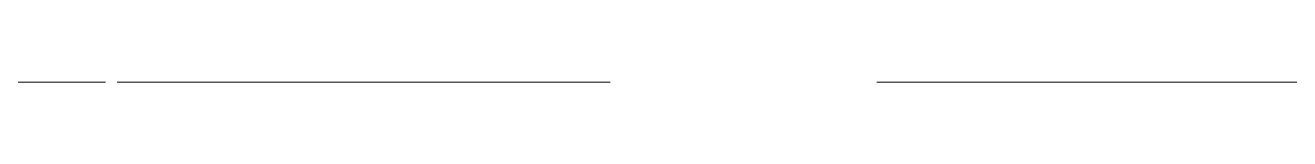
# Model space of a CAD drawing. Header units: millimetres. Extents: x 1359 to 3577, y 1336 to 3557.
# Drawn here: x 1758.17 to 1802.27, y 2722.53 to 2722.53 of the extents above; entities that cross this region are included whole.
import ezdxf

# ---------------------------------------------------------------- set-up
doc = ezdxf.new("R2010")
doc.units = ezdxf.units.MM
doc.layers.add('000-PI-Oprema', color=30, linetype='Continuous', lineweight=5)

msp = doc.modelspace()

# ---------------------------------------------------------------- linework, layer by layer
at = {"layer": '000-PI-Oprema', "color": 0, "lineweight": 0}
for p, q in [((1760.971, 2722.531), (1756.191, 2722.531)), ((1766.171, 2722.531), (1761.371, 2722.531)), ((1766.171, 2722.531), (1773.791, 2722.531)), ((1778.571, 2722.531), (1773.791, 2722.531)), ((1792.671, 2722.531), (1787.871, 2722.531)), ((1800.291, 2722.531), (1792.671, 2722.531)), ((1805.071, 2722.531), (1800.291, 2722.531))]:
    msp.add_line(p, q, dxfattribs=at)

doc.saveas('drawing.dxf')
